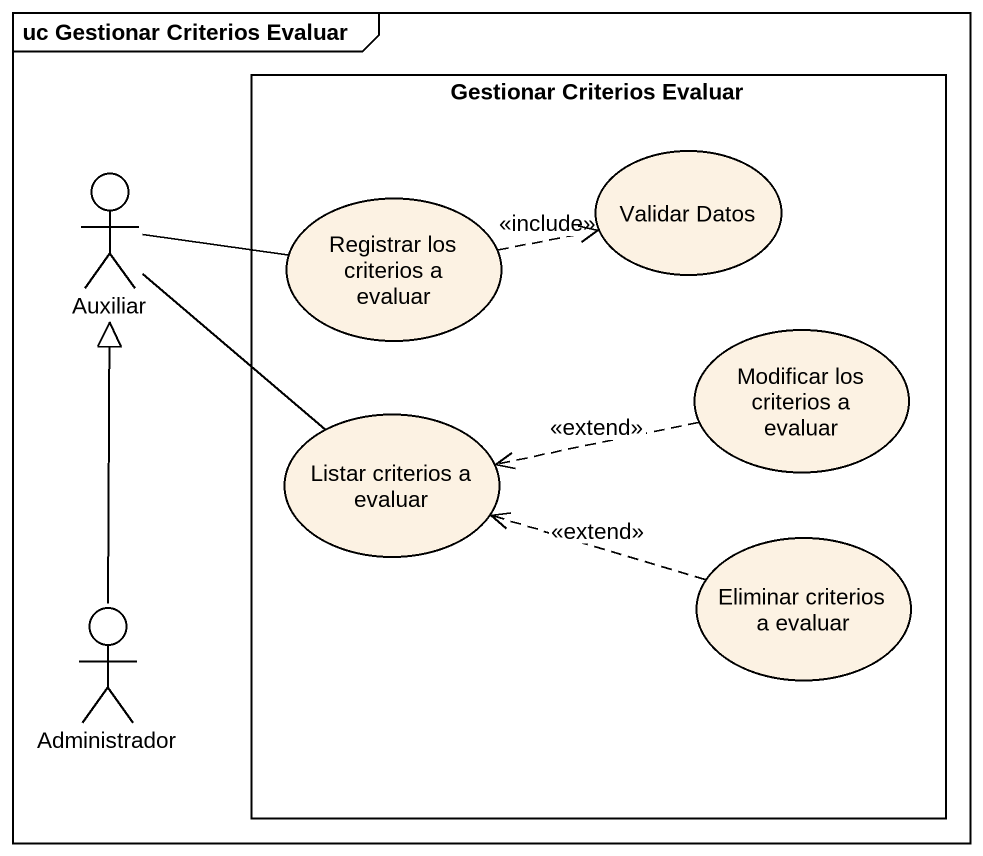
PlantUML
@startuml
mainframe uc Gestionar Criterios Evaluar
rectangle "Gestionar Criterios Evaluar" as Gestionar_Criterios_Evaluar {
  usecase "Validar Datos" as Validar_Datos
  usecase "Registrar los criterios a evaluar" as Registrar_los_criterios_a
  usecase "Modificar los criterios a evaluar" as Modificar_los_criterios_a
  usecase "Listar criterios a evaluar" as Listar_criterios_a_evaluar
  usecase "Eliminar criterios a evaluar" as Eliminar_criterios_a_evaluar
}
actor Auxiliar
actor Administrador
Auxiliar -right- Registrar_los_criterios_a
Auxiliar -- Listar_criterios_a_evaluar
Registrar_los_criterios_a .right.> Validar_Datos : <<include>>
Modificar_los_criterios_a .left.> Listar_criterios_a_evaluar : <<extend>>
Eliminar_criterios_a_evaluar .left.> Listar_criterios_a_evaluar : <<extend>>
Administrador -up-|> Auxiliar
@enduml
